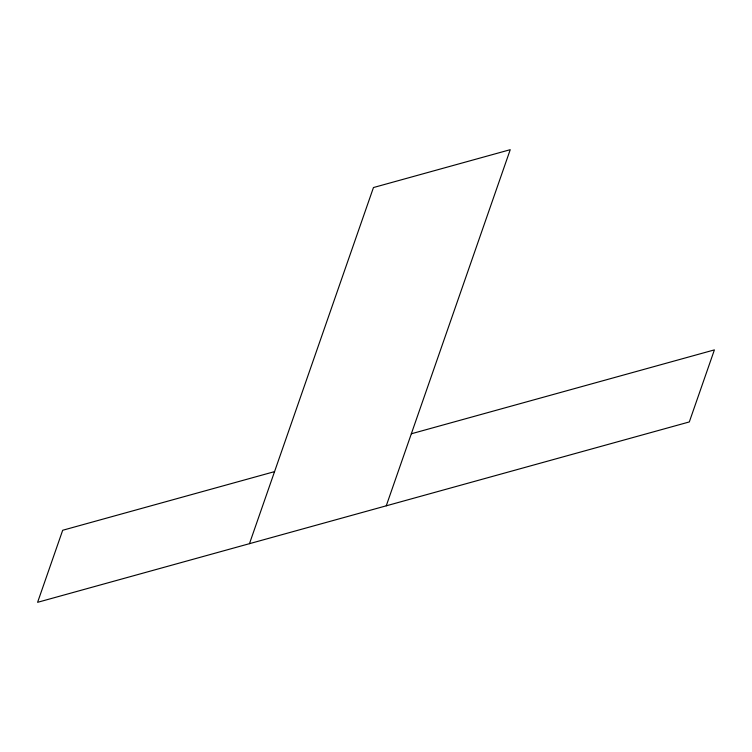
<?xml version="1.0" encoding="UTF-8"?>
<svg xmlns="http://www.w3.org/2000/svg" width="752" height="752" viewBox="0 0 752 752"><rect width="100%" height="100%" fill="white"/><g stroke="black" fill="none" stroke-linecap="round" stroke-linejoin="round"><path stroke-width="1.13" d="M249.467 543.677L373.462 187.539L510.241 149.686L386.255 505.814M274.555 471.626L62.689 530.263L37.6 602.314L689.311 421.938L714.4 349.887L411.344 433.772"/></g></svg>
